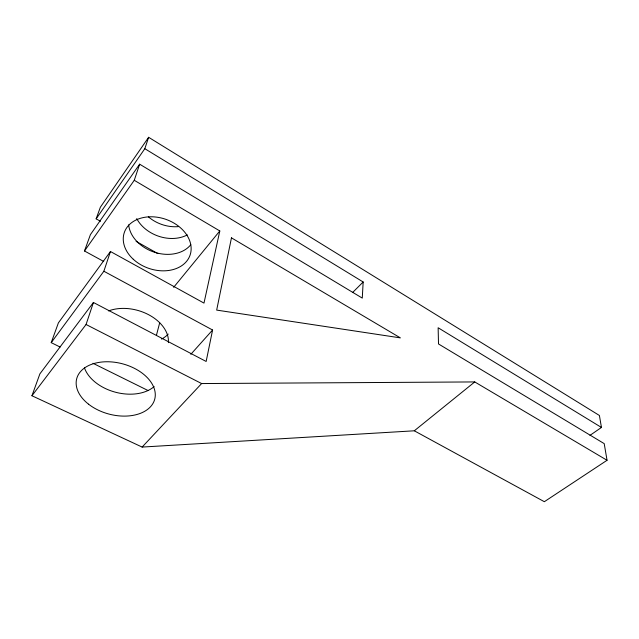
<?xml version="1.0" encoding="UTF-8"?>
<svg xmlns="http://www.w3.org/2000/svg" width="639" height="639" viewBox="0 0 639 639"><rect width="100%" height="100%" fill="white"/><g stroke="black" fill="none" stroke-linecap="round" stroke-linejoin="round"><path stroke-width="0.96" d="M589.965 435.375L601.451 427.451L599.406 415.478L148.631 137.297L144.821 148.695L363.168 281.991L362.273 298.101L139.645 164.191L90.418 234.625L84.484 250.983L103.726 261.471M139.645 164.191L134.262 180.294L219.808 230.951L203.985 303.102L110.459 251.51L103.869 271.24L212.587 330.012L206.149 361.466L93.422 302.479L39.898 373.847L31.95 395.749L142.13 447.068L414.304 430.798L544.348 501.703L607.05 460.28L604.206 443.626L438.506 343.958L438.138 327.759L601.451 427.451M156.427 335.323L159.686 322.799M31.95 395.749L86.065 324.5L93.422 302.479M60.106 347.041L51.224 342.64L58.397 322.871L110.459 251.51M100.491 221.286L96.146 218.842L100.371 207.212L148.631 137.297M96.146 218.842L144.821 148.695M84.484 250.983L134.262 180.294M51.224 342.64L103.869 271.24M173.656 287.318L219.808 230.951M190.821 354.31L212.587 330.012M142.13 447.068L201.628 383.56L474.745 381.93L607.05 460.28M352.68 292.446L363.168 281.991M414.304 430.798L474.745 381.93M92.99 363.295L148.096 390.549M86.065 324.5L201.628 383.56M136.107 241.35L157.825 253.587M190.789 244.713A34.155 25.879 19.6 0 1 154.598 252.285A34.155 25.879 19.6 0 1 128.663 224.848M187.315 234.904A33.555 25.776 20.3 0 1 136.722 218.626M178.481 226.613A33.116 25.696 20.9 0 1 148.392 216.837M168.201 334.085A37.517 26.151 16.6 0 1 161.547 339.093M108.574 310.929A38.284 26.143 16 0 1 148.719 314.763A38.284 26.143 16 0 1 168.392 342.664M154.151 386.555A39.482 26.103 15.2 0 1 115.316 392.178A39.482 26.103 15.2 0 1 84.436 367.8M231.462 237.852L216.669 310.099L400.373 337.879L231.462 237.852M133.271 259.25A34.77 25.959 19 0 0 190.023 255.288A34.77 25.959 19 0 0 148.312 216.877A34.77 25.959 19 0 0 133.271 259.25M88.573 404.199A40.337 26.031 14.7 0 0 154.223 400.781A40.337 26.031 14.7 0 0 104.365 361.826A40.337 26.031 14.7 0 0 88.573 404.199"/></g></svg>
